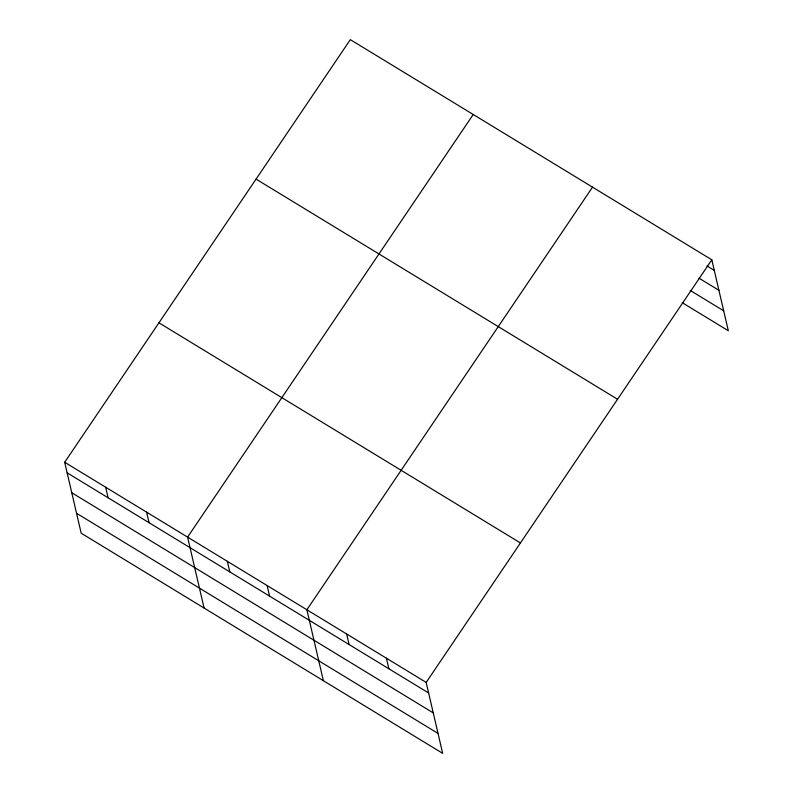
<?xml version="1.0" encoding="UTF-8"?>
<svg xmlns="http://www.w3.org/2000/svg" width="793" height="793" viewBox="0 0 793 793"><rect width="100%" height="100%" fill="white"/><g stroke="black" fill="none" stroke-linecap="round" stroke-linejoin="round"><path stroke-width="1.19" d="M64.679 462.26L426.168 682.416L442.672 753.35L81.183 533.193L64.679 462.26L350.328 39.65L711.817 259.807L728.321 330.74L682.277 302.698M473.233 114.499L187.584 537.119L204.088 608.043M592.53 187.158L306.871 609.767L323.385 680.701M426.168 682.416L711.817 259.807M706.95 265.903L714.275 270.363M699.029 278.184L718.914 290.288M690.207 290.426L723.692 310.816M256.06 179.109L617.549 399.266M158.937 322.801L520.436 542.957M67.137 472.816L428.626 692.983M71.767 492.74L433.256 712.897M76.544 513.269L438.033 733.426M386.399 658.2L388.857 668.757M346.64 633.984L349.098 644.54M267.112 585.551L269.57 596.108M227.343 561.335L229.801 571.892M146.616 512.159L149.074 522.726M105.647 487.209L108.106 497.776"/></g></svg>
